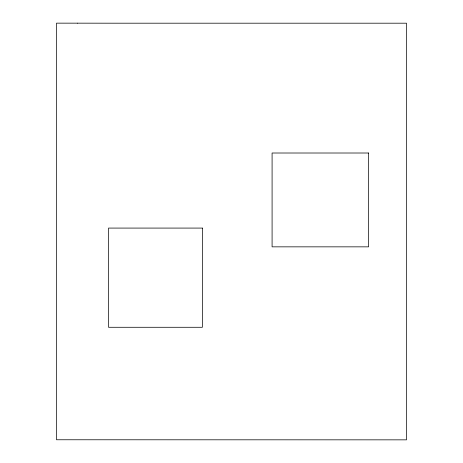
<?xml version="1.0" encoding="UTF-8"?>
<svg xmlns="http://www.w3.org/2000/svg" width="463" height="463" viewBox="0 0 463 463"><rect width="100%" height="100%" fill="white"/><g stroke="black" fill="none" stroke-linecap="round" stroke-linejoin="round"><path stroke-width="0.69" d="M77.471 23.162L56.492 23.15L56.492 439.763L231.5 439.809A194.68 1.493 0 0 1 258.423 439.809L406.508 439.85L406.508 23.196L123.8 23.196A155.018 1.186 0 0 1 96.877 23.179L77.471 23.162M368.606 153.01L272.088 153.01L272.088 246.848L368.606 246.848L368.606 153.01M202.377 228.08L108.539 228.08L108.539 327.283L202.377 327.283L202.377 228.08"/></g></svg>
